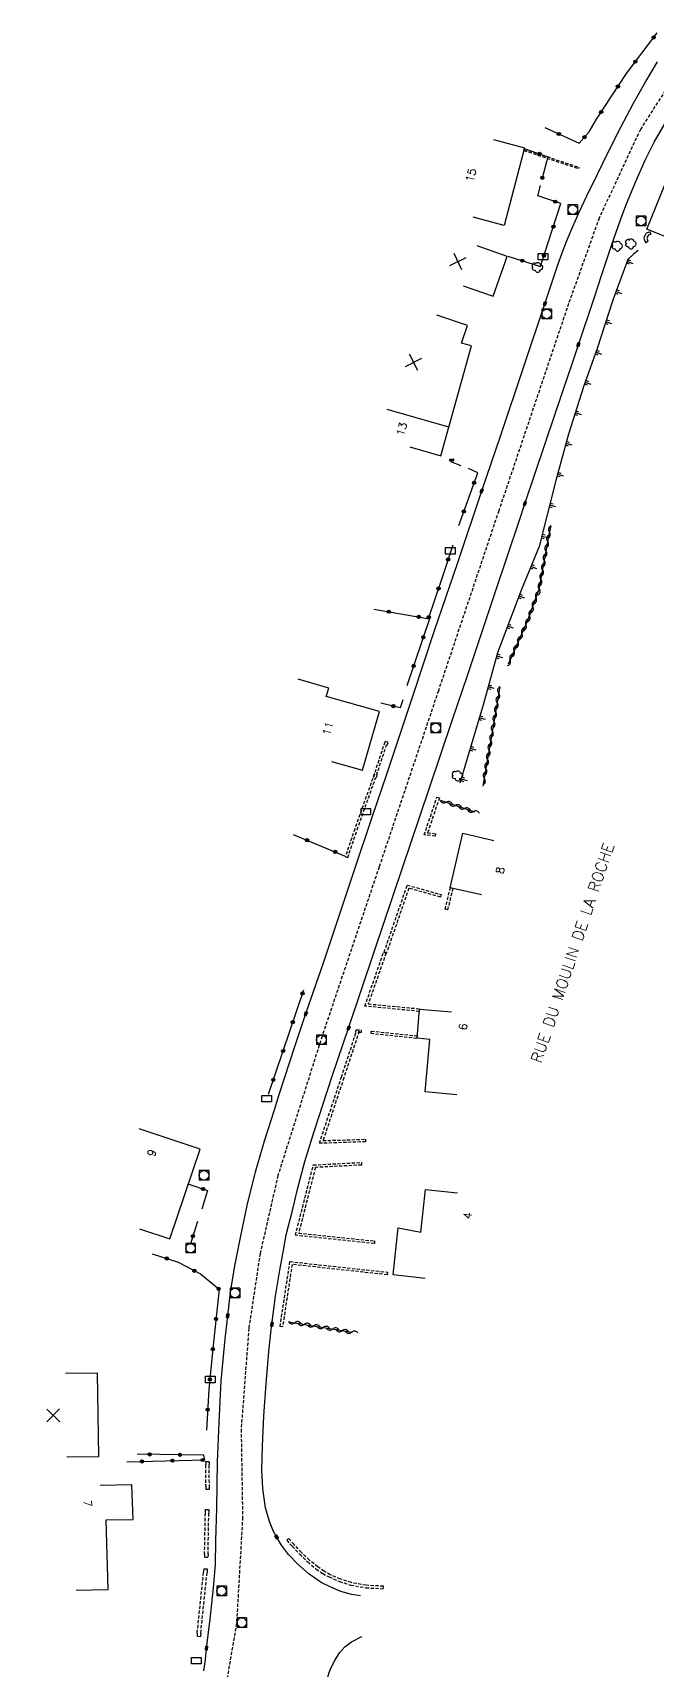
# Model space of a CAD drawing. Header units: millimetres. Extents: x 222014 to 222986, y 60999 to 61880.
# Drawn here: x 222478.8 to 222576.4, y 61510.8 to 61766.6 of the extents above; entities that cross this region are included whole.
import ezdxf
from ezdxf.enums import TextEntityAlignment as Align

# ---------------------------------------------------------------- set-up
doc = ezdxf.new("R2010")
doc.units = ezdxf.units.MM
doc.linetypes.add('DASHED', pattern=[0.75, 0.5, -0.25])
doc.layers.get('0').update_dxf_attribs({"linetype": 'CONTINUOUS'})
for name, color, linetype in [('W0001', 6, 'DASHED'), ('W0008', 7, 'CONTINUOUS'), ('W0100', 7, 'CONTINUOUS'), ('W0112', 1, 'DASHED'), ('W0211', 2, 'CONTINUOUS'), ('W0300', 7, 'CONTINUOUS'), ('W0310', 3, 'CONTINUOUS'), ('W0322', 7, 'CONTINUOUS'), ('W0400', 7, 'CONTINUOUS'), ('W0420', 7, 'CONTINUOUS'), ('W0989', 7, 'CONTINUOUS'), ('W0991', 7, 'CONTINUOUS'), ('W1102', 7, 'CONTINUOUS'), ('W1471', 7, 'CONTINUOUS')]:
    doc.layers.add(name, color=color, linetype=linetype)
doc.styles.get("Standard").update_dxf_attribs({"font": 'romans.shx', "width": 0.85})

# ---------------------------------------------------------------- blocks, each defined once
blk = doc.blocks.new('T400')
for p, q in [((-0.15, 0.3), (0.15, 0.3)), ((-0.15, -0.25), (-0.15, 0.3)), ((-0.15, 0.15), (0.15, 0.15)), ((-0.15, 0), (0.15, 0)), ((0.15, 0.3), (0.15, -0.25)), ((-0.15, -0.15), (0.15, -0.15)), ((-0.15, -0.25), (-0.15, -0.3)), ((-0.15, -0.3), (0.15, -0.3)), ((0.15, -0.3), (0.15, -0.25))]:
    blk.add_line(p, q)
blk = doc.blocks.new('T1471')
at = {"color": 0, "linetype": 'Continuous', "flags": 128}
blk.add_lwpolyline([(-0.75, -0.5), (-0.75, 0.5), (0.75, 0.5), (0.75, -0.5), (-0.75, -0.5)], dxfattribs=at)
blk = doc.blocks.new('T420')
for p, q in [((0.75, 0.75), (-0.75, 0.75)), ((-0.75, 0.75), (-0.75, -0.75)), ((0.75, 0.75), (0.75, -0.75)), ((0.75, -0.75), (-0.75, -0.75))]:
    blk.add_line(p, q)
blk.add_ellipse((0, 0), major_axis=(-0.53, 0.53), ratio=1, start_param=3.926991, end_param=10.210176)
blk = doc.blocks.new('t991o')
at = {"color": 0, "linetype": 'Continuous'}
for p, q in [((-1, 1), (1, -1)), ((-1, -1), (1, 1))]:
    blk.add_line(p, q, dxfattribs=at)
blk = doc.blocks.new('T300')
for p, q in [((-0.8, 0.51), (-0.86, 0.34)), ((-0.86, 0.34), (-0.86, 0.17)), ((-0.86, 0.17), (-0.74, 0.06)), ((-0.69, 0.63), (-0.8, 0.51)), ((-0.8, -0.06), (-0.74, 0.06)), ((-0.74, 0.06), (-0.69, 0.11)), ((-0.57, 0.69), (-0.69, 0.63)), ((-0.46, 0.69), (-0.57, 0.69)), ((-0.29, 0.63), (-0.46, 0.69)), ((-0.29, 0.63), (-0.17, 0.74)), ((-0.23, 0.57), (-0.29, 0.63)), ((-0.17, 0.74), (-0.06, 0.8)), ((-0.06, 0.8), (0.06, 0.8)), ((0.06, 0.8), (0.23, 0.74)), ((0.23, 0.74), (0.34, 0.63)), ((0.34, 0.63), (0.4, 0.51)), ((0.46, 0.46), (0.34, 0.46)), ((0.4, 0.51), (0.4, 0.46)), ((0.57, 0.4), (0.46, 0.46)), ((0.57, 0.4), (0.69, 0.29)), ((0.69, 0.29), (0.74, 0.17)), ((0.74, 0.06), (0.69, -0.17)), ((0.74, 0.17), (0.74, 0.06)), ((-0.8, -0.17), (-0.8, -0.06)), ((-0.8, -0.23), (-0.8, -0.17)), ((-0.74, -0.34), (-0.8, -0.23)), ((-0.69, -0.4), (-0.74, -0.34)), ((-0.51, -0.46), (-0.69, -0.4)), ((-0.4, -0.46), (-0.51, -0.46)), ((-0.4, -0.46), (-0.34, -0.46)), ((-0.34, -0.46), (-0.34, -0.4)), ((-0.34, -0.51), (-0.34, -0.46)), ((-0.29, -0.63), (-0.34, -0.51)), ((-0.17, -0.74), (-0.29, -0.63)), ((-0.06, -0.8), (-0.17, -0.74)), ((0.06, -0.8), (-0.06, -0.8)), ((0.17, -0.74), (0.06, -0.8)), ((0.23, -0.69), (0.17, -0.74)), ((0.29, -0.46), (0.23, -0.46)), ((0.29, -0.63), (0.23, -0.69)), ((0.46, -0.4), (0.29, -0.46)), ((0.34, -0.51), (0.29, -0.63)), ((0.34, -0.51), (0.34, -0.46)), ((0.57, -0.34), (0.46, -0.4)), ((0.63, -0.29), (0.57, -0.34)), ((0.69, -0.17), (0.63, -0.29))]:
    blk.add_line(p, q)
blk = doc.blocks.new('t322o')
at = {"color": 0, "linetype": 'Continuous'}
for radius in [0.25, 0.15]:
    blk.add_circle((0, 0), radius, dxfattribs=at)
blk = doc.blocks.new('t310o')
at = {"color": 0, "linetype": 'Continuous'}
for centre, start, end in [((-0.5, 0.38), 216.8699, 323.1304), ((0.5, -0.37), 36.8699, 143.1303)]:
    blk.add_arc(centre, 0.625, start, end, dxfattribs=at)
blk = doc.blocks.new('t211o')
at = {"color": 0, "linetype": 'Continuous'}
for p, q in [((-0.29, 0.5), (-0.29, 0)), ((0, 1), (0, 0)), ((0.29, 0.5), (0.29, 0))]:
    blk.add_line(p, q, dxfattribs=at)

msp = doc.modelspace()

# ---------------------------------------------------------------- linework, layer by layer
at = {"layer": 'W0001'}
msp.add_lwpolyline([(222581.29, 61763.32), (222573.76, 61751.53), (222567.32, 61737.68), (222562.54, 61724.31), (222551.63, 61691.93), (222542.2, 61663.83), (222532.94, 61636.3), (222524.04, 61609.88), (222517.14, 61588.11), (222514.35, 61575.92), (222512.59, 61564.25), (222511.39, 61548.44), (222511.62, 61534.69), (222510.67, 61518.14), (222507.47, 61499.52), (222497.98, 61465.81), (222488.39, 61431.87), (222481.12, 61405.96), (222479.56, 61400.42), (222478.84, 61391.16)], dxfattribs=at)
at = {"layer": 'W0008'}
for points in [[(222529.06, 61635.7), (222531.89, 61644.24), (222534.14, 61650.79), (222538.28, 61663.16), (222541.62, 61673.25), (222545.22, 61683.86), (222548.97, 61695.07), (222551.9, 61703.61), (222555.61, 61714.64), (222558.84, 61724.29), (222560.88, 61730.4), (222561.55, 61732.27), (222562.2, 61734.01), (222563.05, 61735.99), (222564.2, 61738.58), (222565.38, 61741.17), (222567.04, 61744.53), (222568.71, 61747.97), (222570.69, 61751.86), (222572.69, 61755.62), (222574.44, 61758.78), (222576.45, 61762.07)], [(222530.04, 61522.43), (222528.61, 61522.67), (222526.99, 61523.14), (222525.42, 61523.78), (222523.9, 61524.55), (222522.03, 61525.85), (222520.26, 61527.37), (222518.77, 61528.9), (222517.72, 61530.34), (222516.92, 61531.65), (222516.43, 61532.48), (222515.81, 61534.07), (222515.2, 61536.17), (222514.79, 61539.21), (222514.61, 61542.08), (222514.75, 61545.85), (222514.94, 61550.56), (222515.28, 61555.57), (222515.72, 61560.63), (222516.08, 61564.02), (222516.2, 61564.85), (222516.77, 61569.24), (222517.42, 61573.34), (222518.05, 61576.73), (222518.44, 61578.84), (222519.45, 61582.85), (222520.19, 61585.96), (222521.36, 61590.29), (222522.73, 61594.83), (222525.66, 61603.78), (222528.18, 61611.13), (222532.17, 61623.06), (222536.59, 61636.15), (222540.78, 61648.49), (222544.39, 61659.35), (222546.73, 61666.24), (222551.16, 61679.51), (222554.82, 61690.35), (222555.72, 61693.05), (222558.95, 61702.61), (222561.58, 61710.49), (222563.15, 61715.04), (222564.08, 61717.89), (222566.57, 61725.3), (222567.75, 61728.85), (222569.31, 61733.57), (222570.65, 61737.38), (222571.47, 61739.65), (222572.98, 61743.31), (222574.49, 61746.73), (222575.9, 61749.53), (222577.56, 61752.39)], [(222505.56, 61510.74), (222505.8, 61512.49), (222505.98, 61514.29), (222506.55, 61518.82), (222507.1, 61523.67), (222507.38, 61527.36), (222507.42, 61531.06), (222507.59, 61536.16), (222507.72, 61543.4), (222507.96, 61549.54), (222508.29, 61556.05), (222508.9, 61562.57), (222509.3, 61566.21), (222509.73, 61569.91), (222510.39, 61574.01), (222511.29, 61578.42), (222512.34, 61583.44), (222513.65, 61588.69), (222515.1, 61593.69), (222516.59, 61598.36), (222517.35, 61600.75), (222519.85, 61608.41), (222521.5, 61613.4), (222524.31, 61621.51), (222529.06, 61635.7)], [(222526.85, 61500.31), (222525.45, 61503.24), (222525, 61504.46), (222524.8, 61505.49), (222524.62, 61506.92), (222524.66, 61508.43), (222524.97, 61509.96), (222525.13, 61510.46), (222525.45, 61511.23), (222526.01, 61512.35), (222526.74, 61513.53), (222527.61, 61514.5), (222528.65, 61515.28), (222530.23, 61516.11)]]:
    msp.add_lwpolyline(points, dxfattribs=at)
at = {"layer": 'W0100'}
for points in [[(222579.39, 61734.05), (222574.76, 61735.93), (222579.05, 61746.48), (222580.66, 61745.79), (222582.56, 61746.53), (222584.98, 61745.18), (222587.47, 61751.2), (222592.23, 61749.26)], [(222550.81, 61749.93), (222555.65, 61748.66), (222552.47, 61736.54), (222547.63, 61737.81)], [(222546.07, 61727.12), (222550.79, 61725.46), (222552.97, 61731.68), (222548.26, 61733.34)], [(222537.77, 61701.93), (222542.57, 61700.56), (222543.85, 61705.03), (222547.4, 61717.72), (222545.81, 61718.14), (222546.73, 61720.92), (222541.98, 61722.49)], [(222525.53, 61652.79), (222530.34, 61651.41), (222532.99, 61660.58), (222524.7, 61662.93), (222525.09, 61664.24), (222520.3, 61665.66)], [(222548.95, 61631.97), (222544.07, 61633.07), (222546, 61641.58), (222550.88, 61640.47)], [(222545.11, 61600.7), (222540.13, 61601.16), (222540.88, 61609.36), (222538.9, 61609.59), (222539.28, 61614.1), (222544.27, 61613.68)], [(222495.53, 61579.8), (222500.27, 61578.21), (222504.97, 61592.2)], [(222540.13, 61572.04), (222535.16, 61572.57), (222535.94, 61579.92), (222539.48, 61579.24), (222540.2, 61585.93), (222545.17, 61585.4)], [(222484.14, 61544.16), (222489.14, 61544.23), (222488.96, 61557.24), (222483.96, 61557.17)], [(222485.61, 61523.32), (222490.6, 61523.45), (222490.31, 61534.3), (222494.5, 61534.39), (222494.34, 61539.81), (222489.35, 61539.67)]]:
    msp.add_lwpolyline(points, dxfattribs=at)
at = {"layer": 'W0112'}
for p, q in [((222555.57, 61748.24), (222555.63, 61748.46)), ((222555.57, 61748.24), (222564.08, 61745.41)), ((222574.73, 61735.35), (222575.25, 61735.56)), ((222534.2, 61655.36), (222534.36, 61655.76)), ((222540, 61641.32), (222541.98, 61647.23)), ((222541.71, 61641.11), (222540, 61641.32)), ((222533.73, 61623.01), (222537.34, 61633.48)), ((222537.34, 61633.48), (222542.64, 61632)), ((222543.26, 61629.72), (222544.08, 61633.08)), ((222544.08, 61633.08), (222544.46, 61632.98)), ((222530.72, 61614.57), (222533.65, 61622.98)), ((222539.23, 61613.75), (222530.72, 61614.57)), ((222529.38, 61610.88), (222530.16, 61610.84)), ((222531.73, 61610.67), (222538.88, 61609.92)), ((222538.88, 61609.92), (222538.84, 61609.53)), ((222522.67, 61589.76), (222530.17, 61590.14)), ((222517.47, 61564.52), (222519.02, 61574.66)), ((222519.02, 61574.66), (222534.27, 61573)), ((222505.85, 61543.43), (222506.39, 61543.42)), ((222505.79, 61535.94), (222506.33, 61535.92)), ((222505.57, 61526.67), (222506.11, 61526.64)), ((222530.88, 61523.71), (222533.59, 61523.55))]:
    msp.add_line(p, q, dxfattribs=at)
for points in [[(222555.63, 61748.46), (222564.14, 61745.63), (222564.08, 61745.41)], [(222574.69, 61733.82), (222574.52, 61734), (222574.42, 61734.32), (222574.37, 61734.54), (222574.42, 61734.82), (222574.62, 61735.16), (222574.73, 61735.35)], [(222575.25, 61735.56), (222575.4, 61735.19), (222575.01, 61735.03), (222574.96, 61734.96), (222574.8, 61734.68), (222574.78, 61734.55), (222574.81, 61734.43), (222574.87, 61734.2)], [(222574.87, 61734.2), (222574.98, 61734.09), (222574.69, 61733.82)], [(222534.36, 61655.76), (222533.99, 61655.91), (222533.94, 61655.8), (222533.83, 61655.82), (222532.04, 61650.39), (222532.13, 61650.37), (222532.3, 61650.79), (222532.2, 61650.84), (222529.14, 61642.26)], [(222528.05, 61637.77), (222529.52, 61642.13), (222532.42, 61650.28), (222532.51, 61650.23), (222532.67, 61650.65), (222532.56, 61650.68), (222534.11, 61655.37), (222534.2, 61655.36)], [(222541.98, 61647.23), (222542.36, 61647.11), (222540.53, 61641.66)], [(222529.14, 61642.26), (222527.67, 61637.89), (222528.05, 61637.77)], [(222540.53, 61641.66), (222541.76, 61641.51), (222541.71, 61641.11)], [(222537.59, 61632.99), (222534.11, 61622.88), (222533.73, 61623.01)], [(222542.64, 61632), (222542.53, 61631.61), (222537.59, 61632.99)], [(222544.46, 61632.98), (222543.65, 61629.63), (222543.26, 61629.72)], [(222533.65, 61622.98), (222534.03, 61622.85), (222531.26, 61614.92)], [(222531.26, 61614.92), (222539.27, 61614.15), (222539.23, 61613.75)], [(222530.83, 61593.37), (222523.62, 61593.14), (222527.06, 61603.48), (222529.34, 61610.47), (222529.33, 61610.48), (222529.38, 61610.88)], [(222530.16, 61610.84), (222530.14, 61610.44), (222529.73, 61610.46), (222529.76, 61610.66), (222529.81, 61610.62), (222527.44, 61603.36), (222524.18, 61593.56)], [(222538.84, 61609.53), (222531.69, 61610.27), (222531.73, 61610.67)], [(222524.18, 61593.56), (222530.82, 61593.77), (222530.83, 61593.37)], [(222532.21, 61577.48), (222519.88, 61578.77), (222522.67, 61589.76)], [(222530.17, 61590.14), (222530.19, 61589.75), (222522.99, 61589.37), (222520.38, 61579.12)], [(222520.38, 61579.12), (222532.25, 61577.88), (222532.21, 61577.48)], [(222519.35, 61574.22), (222517.87, 61564.46), (222517.47, 61564.52)], [(222534.27, 61573), (222534.22, 61572.6), (222519.35, 61574.22)], [(222505.85, 61543.43), (222505.87, 61542.89), (222505.8, 61542.87), (222505.84, 61539.58), (222505.87, 61539.58), (222505.86, 61539.06)], [(222506.39, 61543.42), (222506.41, 61542.89), (222506.34, 61542.86), (222506.38, 61539.57), (222506.41, 61539.57), (222506.4, 61539.05), (222505.86, 61539.06)], [(222505.79, 61535.94), (222505.8, 61535.38), (222505.75, 61535.37), (222505.63, 61528.98), (222505.68, 61528.99), (222505.66, 61528.46)], [(222506.33, 61535.92), (222506.34, 61535.36), (222506.29, 61535.35), (222506.17, 61528.96), (222506.22, 61528.97), (222506.2, 61528.44), (222505.66, 61528.46)], [(222519.66, 61530.46), (222518.81, 61531.39), (222518.51, 61531.12)], [(222518.51, 61531.12), (222519.37, 61530.18), (222520.54, 61528.93), (222521.79, 61527.74), (222523.11, 61526.63), (222524.13, 61525.94), (222525.13, 61525.39), (222526.74, 61524.7), (222528.51, 61524.12), (222530.88, 61523.71)], [(222533.59, 61523.55), (222533.61, 61523.95), (222530.92, 61524.1), (222528.61, 61524.51), (222526.89, 61525.07), (222525.31, 61525.75), (222524.34, 61526.29), (222523.35, 61526.95), (222522.06, 61528.03), (222520.82, 61529.22), (222519.66, 61530.46)], [(222505.57, 61526.67), (222505.53, 61526.12), (222505.48, 61526.11), (222504.49, 61516.62), (222504.54, 61516.62), (222504.51, 61516.07)], [(222506.11, 61526.64), (222506.07, 61526.09), (222506.02, 61526.08), (222505.03, 61516.59), (222505.08, 61516.58), (222505.05, 61516.03), (222504.51, 61516.07)]]:
    msp.add_lwpolyline(points, dxfattribs=at)
at = {"layer": 'W0211'}
msp.add_lwpolyline([(222573.43, 61732.64), (222572.76, 61732.1), (222571.8, 61731.21), (222569.44, 61724.85), (222567, 61717.29), (222564.87, 61711.31), (222562.55, 61703.91), (222560.54, 61696.66), (222557.93, 61686.39), (222555.17, 61679.67), (222551.45, 61669.76), (222549.25, 61661.79), (222547.32, 61655.33), (222545.58, 61649.38)], dxfattribs=at)
at = {"layer": 'W0310'}
for p, q in [((222542.49, 61646.74), (222547.87, 61644.9)), ((222518.79, 61565.27), (222528.74, 61563.61))]:
    msp.add_line(p, q, dxfattribs=at)
for points in [[(222559.78, 61689.6), (222559.4, 61687.94), (222557.92, 61679.63), (222556.1, 61674.64), (222553.1, 61667.99)], [(222551.79, 61664.44), (222550.45, 61656.5), (222549.17, 61648.94)]]:
    msp.add_lwpolyline(points, dxfattribs=at)
at = {"layer": 'W0322'}
for p, q in [((222545.74, 61698.97), (222544.13, 61699.6)), ((222519.51, 61641.4), (222527.64, 61638.01)), ((222515.67, 61600.81), (222521.18, 61617.14)), ((222504.55, 61580.9), (222503.43, 61577.27))]:
    msp.add_line(p, q, dxfattribs=at)
for points in [[(222558.85, 61751.81), (222564.2, 61749.37), (222565.76, 61751.13), (222566.92, 61753.12), (222571.58, 61760.26), (222576.4, 61766.63)], [(222555.75, 61748.48), (222559.28, 61747.26), (222558.43, 61743.93)], [(222553.05, 61731.73), (222558.16, 61730.14), (222559.37, 61733.86), (222561.36, 61739.95), (222557.73, 61741.13), (222558.15, 61742.79)], [(222545.38, 61689.63), (222548.35, 61697.86), (222546.92, 61698.54)], [(222544.45, 61686.6), (222542.61, 61680.88), (222540.66, 61675.24)], [(222532.12, 61676.59), (222540.83, 61675.08), (222537.3, 61664.62)], [(222536.67, 61662.4), (222536.24, 61661.19), (222533.22, 61661.9)], [(222503.21, 61586.77), (222506.12, 61585.77), (222505.24, 61582.83)], [(222497.51, 61575.89), (222501.54, 61574.57), (222505.02, 61572.74), (222507.96, 61570.36), (222506.98, 61561.08), (222506.34, 61554.68), (222506, 61548.34)], [(222493.53, 61543.39), (222505.7, 61543.68), (222505.54, 61544.42), (222495.16, 61544.57)]]:
    msp.add_lwpolyline(points, dxfattribs=at)
at = {"layer": 'W1102'}
for p, q in [((222543.85, 61705.03), (222534.23, 61707.78)), ((222504.97, 61592.2), (222495.48, 61595.39))]:
    msp.add_line(p, q, dxfattribs=at)

# ---------------------------------------------------------------- block references
at = {"layer": 'W0211'}
for p, rotation in [((222571.69, 61730.9), 249.6171405512087), ((222569.95, 61726.21), 249.6171405512087), ((222568.35, 61721.48), 252.0941502738453), ((222566.8, 61716.72), 250.3888364875434), ((222565.12, 61712.01), 250.3888364875434), ((222563.59, 61707.25), 252.5626219037843), ((222562.14, 61702.47), 254.5345584387273), ((222560.81, 61697.65), 254.5345584387273), ((222559.56, 61692.81), 255.7551966795187), ((222558.33, 61687.96), 255.7551966795187), ((222556.65, 61683.27), 247.6828770739611), ((222554.78, 61678.63), 249.4311516592129), ((222553.02, 61673.95), 249.4311516592129), ((222551.31, 61669.25), 254.5553383047078), ((222549.98, 61664.43), 254.5553383047078), ((222548.6, 61659.62), 253.3234488022293), ((222547.17, 61654.83), 253.7076506087873), ((222545.77, 61650.04), 253.7076506087873)]:
    msp.add_blockref('t211o', p, dxfattribs=dict(at, rotation=rotation))
at = {"layer": 'W0300'}
for p in [(222570.2, 61733.28), (222572.31, 61733.62), (222557.71, 61729.96), (222545.23, 61650.52)]:
    msp.add_blockref('T300', p, dxfattribs=at)
at = {"layer": 'W0310'}
for p, rotation in [((222559.55, 61688.63), 256.9774861903215), ((222558.99, 61685.68), 259.9178025487302), ((222559.26, 61687.16), 259.9178025487302), ((222558.47, 61682.73), 259.9178025487302), ((222558.73, 61684.2), 259.9178025487302), ((222558.21, 61681.25), 259.9178025487302), ((222557.45, 61678.36), 250.0187626420697), ((222557.94, 61679.77), 259.9178025487302), ((222556.43, 61675.54), 250.0187626420697), ((222556.94, 61676.95), 250.0187626420697), ((222555.26, 61672.78), 245.6594946333256), ((222555.88, 61674.14), 245.6594946333256), ((222554.02, 61670.04), 245.6594946333256), ((222554.64, 61671.41), 245.6594946333256), ((222553.41, 61668.68), 245.6594946333256), ((222551.62, 61663.46), 260.4184595187166), ((222551.12, 61660.5), 260.4184595187166), ((222551.37, 61661.98), 260.4184595187166), ((222550.62, 61657.54), 260.4184595187166), ((222550.88, 61659.02), 260.4184595187166), ((222550.12, 61654.58), 260.3656928053377), ((222550.38, 61656.06), 260.3656928053377), ((222549.87, 61653.11), 260.3656928053377), ((222549.37, 61650.15), 260.3656928053377), ((222549.62, 61651.63), 260.3656928053377), ((222543.44, 61646.42), 341.0742595231181), ((222544.86, 61645.93), 341.0742595231181), ((222546.28, 61645.44), 341.0742595231181), ((222547.7, 61644.96), 341.0742595231181), ((222519.78, 61565.11), 350.5039475368293), ((222521.26, 61564.86), 350.5039475368293), ((222522.74, 61564.61), 350.5039475368293), ((222524.22, 61564.37), 350.5039475368293), ((222525.7, 61564.12), 350.5039475368293), ((222527.18, 61563.87), 350.5039475368293), ((222528.65, 61563.62), 350.5039475368293)]:
    msp.add_blockref('t310o', p, dxfattribs=dict(at, rotation=rotation))
at = {"layer": 'W0322'}
for p, rotation in [((222575.84, 61765.9), 52.86745893903809), ((222572.97, 61762.11), 52.86745893903809), ((222570.25, 61758.22), 56.89726681014876), ((222567.65, 61754.25), 56.89726681014876), ((222561.01, 61750.82), 335.5068930765698), ((222565.03, 61750.31), 48.293542221825), ((222557.99, 61747.7), 341.0172209240821), ((222558.45, 61743.98), 255.7290539104555), ((222560.46, 61740.25), 162.0826747391221), ((222560.18, 61736.34), 71.90422527021913), ((222555.32, 61731.03), 342.681770916583), ((222558.71, 61731.82), 72.05601301260076), ((222547.8, 61696.33), 70.17793819109119), ((222546.18, 61691.86), 70.17793819109119), ((222543.72, 61684.34), 252.1205580262928), ((222542.24, 61679.82), 250.9701408482833), ((222534.46, 61676.19), 350.1718619888886), ((222539.14, 61675.38), 350.1718619888886), ((222540.7, 61675.33), 250.9701408482833), ((222539.86, 61672.2), 251.3402862369703), ((222538.34, 61667.7), 251.3402862369703), ((222535.18, 61661.44), 166.7815862218128), ((222521.7, 61640.49), 337.3967385024159), ((222526.09, 61638.66), 337.3967385024159), ((222520.98, 61616.56), 71.38002559479764), ((222519.46, 61612.06), 71.38002559479764), ((222517.95, 61607.56), 71.38002559479764), ((222516.43, 61603.06), 71.38002559479764), ((222505.45, 61586), 341.0829487105515), ((222503.85, 61578.63), 252.8306358814575), ((222499.77, 61575.15), 341.8815283724457), ((222504.09, 61573.23), 332.2496731955117), ((222507.89, 61570.41), 320.9546346712368), ((222507.47, 61565.71), 263.9874748181541), ((222506.97, 61560.99), 264.2937607419615), ((222506.5, 61556.26), 264.2937607419615), ((222506.17, 61551.52), 266.8947452937823), ((222495.9, 61543.44), 1.365102410172503), ((222497.1, 61544.54), 179.1283147611737), ((222500.65, 61543.56), 1.365102410172503), ((222501.85, 61544.47), 179.1283147611737), ((222505.4, 61543.67), 1.365102410172503)]:
    msp.add_blockref('t322o', p, dxfattribs=dict(at, rotation=rotation))
at = {"layer": 'W0400'}
for p, rotation in [((222558.84, 61724.29), 341.4978917647965), ((222564.08, 61717.89), 161.9856443818325), ((222544.3, 61699.89), 90), ((222548.97, 61695.07), 341.4821142629913), ((222555.72, 61693.05), 161.4618652085005), ((222521.5, 61613.4), 341.6399725034464), ((222528.18, 61611.13), 161.0866623208511), ((222509.3, 61566.21), 353.7282522448905), ((222516.2, 61564.85), 171.5787199992083), ((222516.92, 61531.65), 211.5320630612258), ((222505.98, 61514.29), 354.0403052351063)]:
    msp.add_blockref('T400', p, dxfattribs=dict(at, rotation=rotation))
at = {"layer": 'W0420'}
for p in [(222563.2, 61738.98), (222573.86, 61737.24), (222559.13, 61722.71), (222541.78, 61658.03), (222523.93, 61609.3), (222505.58, 61588.13), (222503.48, 61576.76), (222510.42, 61569.75), (222508.33, 61523.22), (222511.5, 61518.24)]:
    msp.add_blockref('T420', p, dxfattribs=at)
at = {"layer": 'W0991'}
for p, rotation in [((222545.28, 61730.89), 70.6520338581002), ((222538.34, 61715.14), 71.77395447302874), ((222482.05, 61550.64), 90.78896516300452)]:
    msp.add_blockref('t991o', p, dxfattribs=dict(at, rotation=rotation))
at = {"layer": 'W1471'}
for p in [(222558.55, 61731.63), (222544.07, 61685.7), (222530.87, 61644.94), (222515.38, 61600.11), (222506.56, 61556.24), (222504.39, 61512.33)]:
    msp.add_blockref('T1471', p, dxfattribs=at)

# ---------------------------------------------------------------- texts
at = {"layer": 'W0989'}
msp.add_text('RUE DU MOULIN DE LA ROCHE', height=1.75, rotation=71.496, dxfattribs=at).set_placement((222563.15, 61622.9), align=Align.MIDDLE)
at = {"layer": 'W0991'}
for s, rotation, p in [('15', 75.2884, (222547.29, 61744.38)), ('13', 74.0788, (222536.48, 61704.71)), ('11', 73.8943, (222524.94, 61657.94)), ('8', 77.239, (222551.86, 61635.78)), ('6', 84.4856, (222546.05, 61611.34)), ('9', 72.061, (222497.43, 61591.64)), ('4', 83.8805, (222546.8, 61581.84)), ('7', 271.6486, (222487.42, 61536.9))]:
    msp.add_text(s, height=1.25, rotation=rotation, dxfattribs=at).set_placement(p, align=Align.MIDDLE)

doc.saveas('drawing.dxf')
